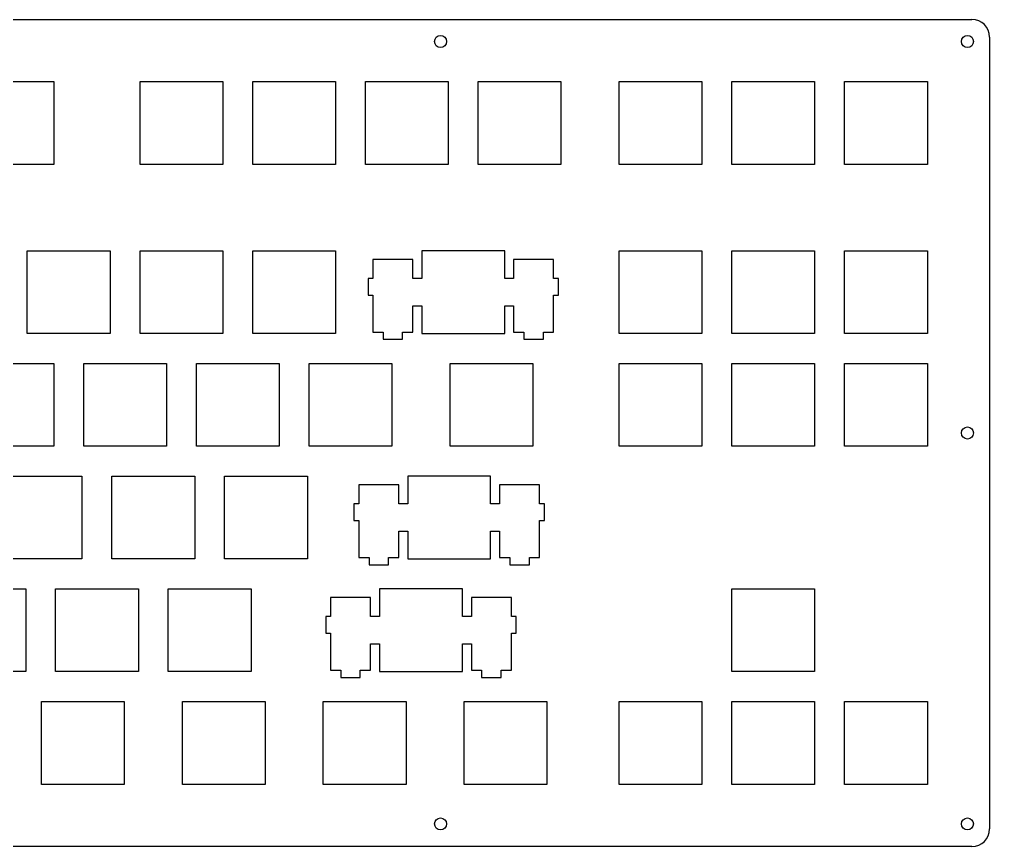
# Model space of a CAD drawing. Extents: x -8 to 2436, y -644 to 467.
# Drawn here: x 193.7 to 357.7, y -565 to -425.2 of the extents above; entities that cross this region are included whole.
import ezdxf

# ---------------------------------------------------------------- set-up
doc = ezdxf.new("R2010")
doc.units = 0
doc.header["$MEASUREMENT"] = 0

# ---------------------------------------------------------------- blocks, each defined once
blk = doc.blocks.new('A$C8c7867fa')
at = {"linetype": 'Continuous'}
for centre in [(267.12, 0.08), (356.16, 0.08)]:
    blk.add_circle(centre, 1.02, dxfattribs=at)
blk = doc.blocks.new('A$C0d9212e7')
at = {"color": 0}
for p, q in [((9.67, 59.39), (23.67, 59.39)), ((9.67, 59.39), (23.67, 59.39)), ((23.67, 59.39), (23.67, 45.39)), ((23.67, 59.39), (23.67, 45.39)), ((38.24, 59.39), (52.24, 59.39)), ((38.24, 45.39), (38.24, 59.39)), ((38.24, 59.39), (52.24, 59.39)), ((38.24, 45.39), (38.24, 59.39)), ((52.24, 59.39), (52.24, 45.39)), ((52.24, 59.39), (52.24, 45.39)), ((57.29, 59.39), (71.29, 59.39)), ((57.29, 45.39), (57.29, 59.39)), ((57.29, 59.39), (71.29, 59.39)), ((57.29, 45.39), (57.29, 59.39)), ((71.29, 59.39), (71.29, 45.39)), ((71.29, 59.39), (71.29, 45.39)), ((76.34, 59.39), (90.34, 59.39)), ((76.34, 45.39), (76.34, 59.39)), ((76.34, 59.39), (90.34, 59.39)), ((76.34, 45.39), (76.34, 59.39)), ((90.34, 59.39), (90.34, 45.39)), ((90.34, 59.39), (90.34, 45.39)), ((95.39, 59.39), (109.39, 59.39)), ((95.39, 45.39), (95.39, 59.39)), ((95.39, 59.39), (109.39, 59.39)), ((95.39, 45.39), (95.39, 59.39)), ((109.39, 59.39), (109.39, 45.39)), ((109.39, 59.39), (109.39, 45.39)), ((119.21, 59.39), (133.21, 59.39)), ((119.21, 45.39), (119.21, 59.39)), ((119.21, 59.39), (133.21, 59.39)), ((119.21, 45.39), (119.21, 59.39)), ((133.21, 59.39), (133.21, 45.39)), ((133.21, 59.39), (133.21, 45.39)), ((138.26, 59.39), (152.26, 59.39)), ((138.26, 45.39), (138.26, 59.39)), ((138.26, 59.39), (152.26, 59.39)), ((138.26, 45.39), (138.26, 59.39)), ((152.26, 59.39), (152.26, 45.39)), ((152.26, 59.39), (152.26, 45.39)), ((157.31, 59.39), (171.31, 59.39)), ((157.31, 45.39), (157.31, 59.39)), ((157.31, 59.39), (171.31, 59.39)), ((157.31, 45.39), (157.31, 59.39)), ((171.31, 59.39), (171.31, 45.39)), ((171.31, 59.39), (171.31, 45.39)), ((23.67, 45.39), (9.67, 45.39)), ((23.67, 45.39), (9.67, 45.39)), ((52.24, 45.39), (38.24, 45.39)), ((52.24, 45.39), (38.24, 45.39)), ((71.29, 45.39), (57.29, 45.39)), ((71.29, 45.39), (57.29, 45.39)), ((90.34, 45.39), (76.34, 45.39)), ((90.34, 45.39), (76.34, 45.39)), ((109.39, 45.39), (95.39, 45.39)), ((109.39, 45.39), (95.39, 45.39)), ((133.21, 45.39), (119.21, 45.39)), ((133.21, 45.39), (119.21, 45.39)), ((152.26, 45.39), (138.26, 45.39)), ((152.26, 45.39), (138.26, 45.39)), ((171.31, 45.39), (157.31, 45.39)), ((171.31, 45.39), (157.31, 45.39)), ((19.19, 30.81), (33.19, 30.81)), ((19.19, 16.81), (19.19, 30.81)), ((19.19, 30.81), (33.19, 30.81)), ((19.19, 16.81), (19.19, 30.81)), ((33.19, 30.81), (33.19, 16.81)), ((33.19, 30.81), (33.19, 16.81)), ((38.24, 30.81), (52.24, 30.81)), ((38.24, 16.81), (38.24, 30.81)), ((38.24, 30.81), (52.24, 30.81)), ((38.24, 16.81), (38.24, 30.81)), ((52.24, 30.81), (52.24, 16.81)), ((52.24, 30.81), (52.24, 16.81)), ((57.29, 30.81), (71.29, 30.81)), ((57.29, 16.81), (57.29, 30.81)), ((57.29, 30.81), (71.29, 30.81)), ((57.29, 16.81), (57.29, 30.81)), ((71.29, 30.81), (71.29, 16.81)), ((71.29, 30.81), (71.29, 16.81)), ((85.87, 30.81), (85.87, 26.11)), ((99.87, 30.81), (85.87, 30.81)), ((85.87, 30.81), (85.87, 26.11)), ((99.87, 30.81), (85.87, 30.81)), ((99.87, 26.11), (99.87, 30.81)), ((99.87, 26.11), (99.87, 30.81)), ((119.21, 30.81), (133.21, 30.81)), ((119.21, 16.81), (119.21, 30.81)), ((119.21, 30.81), (133.21, 30.81)), ((119.21, 16.81), (119.21, 30.81)), ((133.21, 30.81), (133.21, 16.81)), ((133.21, 30.81), (133.21, 16.81)), ((138.26, 30.81), (152.26, 30.81)), ((138.26, 16.81), (138.26, 30.81)), ((138.26, 30.81), (152.26, 30.81)), ((138.26, 16.81), (138.26, 30.81)), ((152.26, 30.81), (152.26, 16.81)), ((152.26, 30.81), (152.26, 16.81)), ((157.31, 30.81), (171.31, 30.81)), ((157.31, 16.81), (157.31, 30.81)), ((157.31, 30.81), (171.31, 30.81)), ((157.31, 16.81), (157.31, 30.81)), ((171.31, 30.81), (171.31, 16.81)), ((171.31, 30.81), (171.31, 16.81)), ((84.34, 29.34), (77.59, 29.34)), ((77.59, 29.34), (77.59, 26.11)), ((84.34, 29.34), (77.59, 29.34)), ((77.59, 29.34), (77.59, 26.11)), ((84.34, 26.11), (84.34, 29.34)), ((84.34, 26.11), (84.34, 29.34)), ((108.14, 29.34), (101.39, 29.34)), ((101.39, 29.34), (101.39, 26.11)), ((108.14, 29.34), (101.39, 29.34)), ((101.39, 29.34), (101.39, 26.11)), ((108.14, 26.11), (108.14, 29.34)), ((108.14, 26.11), (108.14, 29.34)), ((77.59, 26.11), (76.77, 26.11)), ((76.77, 26.11), (76.77, 23.31)), ((77.59, 26.11), (76.77, 26.11)), ((76.77, 26.11), (76.77, 23.31)), ((85.87, 26.11), (84.34, 26.11)), ((85.87, 26.11), (84.34, 26.11)), ((101.39, 26.11), (99.87, 26.11)), ((101.39, 26.11), (99.87, 26.11)), ((108.97, 26.11), (108.14, 26.11)), ((108.97, 26.11), (108.14, 26.11)), ((108.97, 23.31), (108.97, 26.11)), ((108.97, 23.31), (108.97, 26.11)), ((76.77, 23.31), (77.59, 23.31)), ((76.77, 23.31), (77.59, 23.31)), ((77.59, 23.31), (77.59, 17.04)), ((77.59, 23.31), (77.59, 17.04)), ((108.14, 17.04), (108.14, 23.31)), ((108.14, 23.31), (108.97, 23.31)), ((108.14, 17.04), (108.14, 23.31)), ((108.14, 23.31), (108.97, 23.31)), ((84.34, 17.04), (84.34, 21.51)), ((84.34, 21.51), (85.87, 21.51)), ((84.34, 17.04), (84.34, 21.51)), ((84.34, 21.51), (85.87, 21.51)), ((85.87, 21.51), (85.87, 16.81)), ((85.87, 21.51), (85.87, 16.81)), ((99.87, 16.81), (99.87, 21.51)), ((99.87, 21.51), (101.39, 21.51)), ((99.87, 16.81), (99.87, 21.51)), ((99.87, 21.51), (101.39, 21.51)), ((101.39, 21.51), (101.39, 17.04)), ((101.39, 21.51), (101.39, 17.04)), ((33.19, 16.81), (19.19, 16.81)), ((33.19, 16.81), (19.19, 16.81)), ((52.24, 16.81), (38.24, 16.81)), ((52.24, 16.81), (38.24, 16.81)), ((71.29, 16.81), (57.29, 16.81)), ((71.29, 16.81), (57.29, 16.81)), ((77.59, 17.04), (79.32, 17.04)), ((77.59, 17.04), (79.32, 17.04)), ((79.32, 17.04), (79.32, 15.84)), ((79.32, 17.04), (79.32, 15.84)), ((82.62, 15.84), (82.62, 17.04)), ((82.62, 17.04), (84.34, 17.04)), ((82.62, 15.84), (82.62, 17.04)), ((82.62, 17.04), (84.34, 17.04)), ((85.87, 16.81), (99.87, 16.81)), ((85.87, 16.81), (99.87, 16.81)), ((101.39, 17.04), (103.12, 17.04)), ((101.39, 17.04), (103.12, 17.04)), ((103.12, 17.04), (103.12, 15.84)), ((103.12, 17.04), (103.12, 15.84)), ((106.42, 15.84), (106.42, 17.04)), ((106.42, 17.04), (108.14, 17.04)), ((106.42, 15.84), (106.42, 17.04)), ((106.42, 17.04), (108.14, 17.04)), ((133.21, 16.81), (119.21, 16.81)), ((133.21, 16.81), (119.21, 16.81)), ((152.26, 16.81), (138.26, 16.81)), ((152.26, 16.81), (138.26, 16.81)), ((171.31, 16.81), (157.31, 16.81)), ((171.31, 16.81), (157.31, 16.81)), ((79.32, 15.84), (82.62, 15.84)), ((79.32, 15.84), (82.62, 15.84)), ((103.12, 15.84), (106.42, 15.84)), ((103.12, 15.84), (106.42, 15.84)), ((9.67, 11.76), (23.67, 11.76)), ((9.67, 11.76), (23.67, 11.76)), ((23.67, 11.76), (23.67, -2.24)), ((23.67, 11.76), (23.67, -2.24)), ((28.72, 11.76), (42.72, 11.76)), ((28.72, -2.24), (28.72, 11.76)), ((28.72, 11.76), (42.72, 11.76)), ((28.72, -2.24), (28.72, 11.76)), ((42.72, 11.76), (42.72, -2.24)), ((42.72, 11.76), (42.72, -2.24)), ((47.77, 11.76), (61.77, 11.76)), ((47.77, -2.24), (47.77, 11.76)), ((47.77, 11.76), (61.77, 11.76)), ((47.77, -2.24), (47.77, 11.76)), ((61.77, 11.76), (61.77, -2.24)), ((61.77, 11.76), (61.77, -2.24)), ((66.82, 11.76), (80.82, 11.76)), ((66.82, -2.24), (66.82, 11.76)), ((66.82, 11.76), (80.82, 11.76)), ((66.82, -2.24), (66.82, 11.76)), ((80.82, 11.76), (80.82, -2.24)), ((80.82, 11.76), (80.82, -2.24)), ((90.63, 11.76), (104.63, 11.76)), ((90.63, -2.24), (90.63, 11.76)), ((90.63, 11.76), (104.63, 11.76)), ((90.63, -2.24), (90.63, 11.76)), ((104.63, 11.76), (104.63, -2.24)), ((104.63, 11.76), (104.63, -2.24)), ((119.21, 11.76), (133.21, 11.76)), ((119.21, -2.24), (119.21, 11.76)), ((119.21, 11.76), (133.21, 11.76)), ((119.21, -2.24), (119.21, 11.76)), ((133.21, 11.76), (133.21, -2.24)), ((133.21, 11.76), (133.21, -2.24)), ((138.26, 11.76), (152.26, 11.76)), ((138.26, -2.24), (138.26, 11.76)), ((138.26, 11.76), (152.26, 11.76)), ((138.26, -2.24), (138.26, 11.76)), ((152.26, 11.76), (152.26, -2.24)), ((152.26, 11.76), (152.26, -2.24)), ((157.31, 11.76), (171.31, 11.76)), ((157.31, -2.24), (157.31, 11.76)), ((157.31, 11.76), (171.31, 11.76)), ((157.31, -2.24), (157.31, 11.76)), ((171.31, 11.76), (171.31, -2.24)), ((171.31, 11.76), (171.31, -2.24)), ((23.67, -2.24), (9.67, -2.24)), ((23.67, -2.24), (9.67, -2.24)), ((42.72, -2.24), (28.72, -2.24)), ((42.72, -2.24), (28.72, -2.24)), ((61.77, -2.24), (47.77, -2.24)), ((61.77, -2.24), (47.77, -2.24)), ((80.82, -2.24), (66.82, -2.24)), ((80.82, -2.24), (66.82, -2.24)), ((104.63, -2.24), (90.63, -2.24)), ((104.63, -2.24), (90.63, -2.24)), ((133.21, -2.24), (119.21, -2.24)), ((133.21, -2.24), (119.21, -2.24)), ((152.26, -2.24), (138.26, -2.24)), ((152.26, -2.24), (138.26, -2.24)), ((171.31, -2.24), (157.31, -2.24)), ((171.31, -2.24), (157.31, -2.24)), ((14.43, -7.29), (28.43, -7.29)), ((14.43, -7.29), (28.43, -7.29)), ((28.43, -7.29), (28.43, -21.29)), ((28.43, -7.29), (28.43, -21.29)), ((33.48, -7.29), (47.48, -7.29)), ((33.48, -21.29), (33.48, -7.29)), ((33.48, -7.29), (47.48, -7.29)), ((33.48, -21.29), (33.48, -7.29)), ((47.48, -7.29), (47.48, -21.29)), ((47.48, -7.29), (47.48, -21.29)), ((52.53, -7.29), (66.53, -7.29)), ((52.53, -21.29), (52.53, -7.29)), ((52.53, -7.29), (66.53, -7.29)), ((52.53, -21.29), (52.53, -7.29)), ((66.53, -7.29), (66.53, -21.29)), ((66.53, -7.29), (66.53, -21.29)), ((83.49, -7.29), (83.49, -11.99)), ((97.49, -7.29), (83.49, -7.29)), ((83.49, -7.29), (83.49, -11.99)), ((97.49, -7.29), (83.49, -7.29)), ((97.49, -11.99), (97.49, -7.29)), ((97.49, -11.99), (97.49, -7.29)), ((81.96, -8.76), (75.21, -8.76)), ((75.21, -8.76), (75.21, -11.99)), ((81.96, -8.76), (75.21, -8.76)), ((75.21, -8.76), (75.21, -11.99)), ((81.96, -11.99), (81.96, -8.76)), ((81.96, -11.99), (81.96, -8.76)), ((105.76, -8.76), (99.01, -8.76)), ((99.01, -8.76), (99.01, -11.99)), ((105.76, -8.76), (99.01, -8.76)), ((99.01, -8.76), (99.01, -11.99)), ((105.76, -11.99), (105.76, -8.76)), ((105.76, -11.99), (105.76, -8.76)), ((75.21, -11.99), (74.39, -11.99)), ((74.39, -11.99), (74.39, -14.79)), ((75.21, -11.99), (74.39, -11.99)), ((74.39, -11.99), (74.39, -14.79)), ((83.49, -11.99), (81.96, -11.99)), ((83.49, -11.99), (81.96, -11.99)), ((99.01, -11.99), (97.49, -11.99)), ((99.01, -11.99), (97.49, -11.99)), ((106.59, -11.99), (105.76, -11.99)), ((106.59, -11.99), (105.76, -11.99)), ((106.59, -14.79), (106.59, -11.99)), ((106.59, -14.79), (106.59, -11.99)), ((74.39, -14.79), (75.21, -14.79)), ((74.39, -14.79), (75.21, -14.79)), ((75.21, -14.79), (75.21, -21.06)), ((75.21, -14.79), (75.21, -21.06)), ((105.76, -21.06), (105.76, -14.79)), ((105.76, -14.79), (106.59, -14.79)), ((105.76, -21.06), (105.76, -14.79)), ((105.76, -14.79), (106.59, -14.79)), ((81.96, -21.06), (81.96, -16.59)), ((81.96, -16.59), (83.49, -16.59)), ((81.96, -21.06), (81.96, -16.59)), ((81.96, -16.59), (83.49, -16.59)), ((83.49, -16.59), (83.49, -21.29)), ((83.49, -16.59), (83.49, -21.29)), ((97.49, -21.29), (97.49, -16.59)), ((97.49, -16.59), (99.01, -16.59)), ((97.49, -21.29), (97.49, -16.59)), ((97.49, -16.59), (99.01, -16.59)), ((99.01, -16.59), (99.01, -21.06)), ((99.01, -16.59), (99.01, -21.06)), ((28.43, -21.29), (14.43, -21.29)), ((28.43, -21.29), (14.43, -21.29)), ((47.48, -21.29), (33.48, -21.29)), ((47.48, -21.29), (33.48, -21.29)), ((66.53, -21.29), (52.53, -21.29)), ((66.53, -21.29), (52.53, -21.29)), ((75.21, -21.06), (76.94, -21.06)), ((75.21, -21.06), (76.94, -21.06)), ((76.94, -21.06), (76.94, -22.26)), ((76.94, -21.06), (76.94, -22.26)), ((80.23, -22.26), (80.23, -21.06)), ((80.23, -21.06), (81.96, -21.06)), ((80.23, -22.26), (80.23, -21.06)), ((80.23, -21.06), (81.96, -21.06)), ((83.49, -21.29), (97.49, -21.29)), ((83.49, -21.29), (97.49, -21.29)), ((99.01, -21.06), (100.74, -21.06)), ((99.01, -21.06), (100.74, -21.06)), ((100.74, -21.06), (100.74, -22.26)), ((100.74, -21.06), (100.74, -22.26)), ((104.04, -22.26), (104.04, -21.06)), ((104.04, -21.06), (105.76, -21.06)), ((104.04, -22.26), (104.04, -21.06)), ((104.04, -21.06), (105.76, -21.06)), ((76.94, -22.26), (80.23, -22.26)), ((76.94, -22.26), (80.23, -22.26)), ((100.74, -22.26), (104.04, -22.26)), ((100.74, -22.26), (104.04, -22.26)), ((4.91, -26.34), (18.91, -26.34)), ((4.91, -26.34), (18.91, -26.34)), ((18.91, -26.34), (18.91, -40.34)), ((18.91, -26.34), (18.91, -40.34)), ((23.96, -26.34), (37.96, -26.34)), ((23.96, -40.34), (23.96, -26.34)), ((23.96, -26.34), (37.96, -26.34)), ((23.96, -40.34), (23.96, -26.34)), ((37.96, -26.34), (37.96, -40.34)), ((37.96, -26.34), (37.96, -40.34)), ((43.01, -26.34), (57.01, -26.34)), ((43.01, -40.34), (43.01, -26.34)), ((43.01, -26.34), (57.01, -26.34)), ((43.01, -40.34), (43.01, -26.34)), ((57.01, -26.34), (57.01, -40.34)), ((57.01, -26.34), (57.01, -40.34)), ((77.2, -27.81), (70.45, -27.81)), ((70.45, -27.81), (70.45, -31.04)), ((77.2, -27.81), (70.45, -27.81)), ((70.45, -27.81), (70.45, -31.04)), ((77.2, -31.04), (77.2, -27.81)), ((77.2, -31.04), (77.2, -27.81)), ((78.72, -26.34), (78.72, -31.04)), ((92.72, -26.34), (78.72, -26.34)), ((78.72, -26.34), (78.72, -31.04)), ((92.72, -26.34), (78.72, -26.34)), ((92.72, -31.04), (92.72, -26.34)), ((92.72, -31.04), (92.72, -26.34)), ((101, -27.81), (94.25, -27.81)), ((94.25, -27.81), (94.25, -31.04)), ((101, -27.81), (94.25, -27.81)), ((94.25, -27.81), (94.25, -31.04)), ((101, -31.04), (101, -27.81)), ((101, -31.04), (101, -27.81)), ((138.26, -26.34), (152.26, -26.34)), ((138.26, -40.34), (138.26, -26.34)), ((138.26, -26.34), (152.26, -26.34)), ((138.26, -40.34), (138.26, -26.34)), ((152.26, -26.34), (152.26, -40.34)), ((152.26, -26.34), (152.26, -40.34)), ((70.45, -31.04), (69.62, -31.04)), ((69.62, -31.04), (69.62, -33.84)), ((70.45, -31.04), (69.62, -31.04)), ((69.62, -31.04), (69.62, -33.84)), ((78.72, -31.04), (77.2, -31.04)), ((78.72, -31.04), (77.2, -31.04)), ((94.25, -31.04), (92.72, -31.04)), ((94.25, -31.04), (92.72, -31.04)), ((101.82, -31.04), (101, -31.04)), ((101.82, -31.04), (101, -31.04)), ((101.82, -33.84), (101.82, -31.04)), ((101.82, -33.84), (101.82, -31.04)), ((69.62, -33.84), (70.45, -33.84)), ((69.62, -33.84), (70.45, -33.84)), ((70.45, -33.84), (70.45, -40.11)), ((70.45, -33.84), (70.45, -40.11)), ((101, -40.11), (101, -33.84)), ((101, -33.84), (101.82, -33.84)), ((101, -40.11), (101, -33.84)), ((101, -33.84), (101.82, -33.84)), ((77.2, -40.11), (77.2, -35.64)), ((77.2, -35.64), (78.72, -35.64)), ((77.2, -40.11), (77.2, -35.64)), ((77.2, -35.64), (78.72, -35.64)), ((78.72, -35.64), (78.72, -40.34)), ((78.72, -35.64), (78.72, -40.34)), ((92.72, -40.34), (92.72, -35.64)), ((92.72, -35.64), (94.25, -35.64)), ((92.72, -40.34), (92.72, -35.64)), ((92.72, -35.64), (94.25, -35.64)), ((94.25, -35.64), (94.25, -40.11)), ((94.25, -35.64), (94.25, -40.11)), ((18.91, -40.34), (4.91, -40.34)), ((18.91, -40.34), (4.91, -40.34)), ((37.96, -40.34), (23.96, -40.34)), ((37.96, -40.34), (23.96, -40.34)), ((57.01, -40.34), (43.01, -40.34)), ((57.01, -40.34), (43.01, -40.34)), ((70.45, -40.11), (72.17, -40.11)), ((70.45, -40.11), (72.17, -40.11)), ((72.17, -40.11), (72.17, -41.31)), ((72.17, -40.11), (72.17, -41.31)), ((75.47, -41.31), (75.47, -40.11)), ((75.47, -40.11), (77.2, -40.11)), ((75.47, -41.31), (75.47, -40.11)), ((75.47, -40.11), (77.2, -40.11)), ((78.72, -40.34), (92.72, -40.34)), ((78.72, -40.34), (92.72, -40.34)), ((94.25, -40.11), (95.97, -40.11)), ((94.25, -40.11), (95.97, -40.11)), ((95.97, -40.11), (95.97, -41.31)), ((95.97, -40.11), (95.97, -41.31)), ((99.27, -41.31), (99.27, -40.11)), ((99.27, -40.11), (101, -40.11)), ((99.27, -41.31), (99.27, -40.11)), ((99.27, -40.11), (101, -40.11)), ((152.26, -40.34), (138.26, -40.34)), ((152.26, -40.34), (138.26, -40.34)), ((72.17, -41.31), (75.47, -41.31)), ((72.17, -41.31), (75.47, -41.31)), ((95.97, -41.31), (99.27, -41.31)), ((95.97, -41.31), (99.27, -41.31)), ((21.57, -45.39), (35.57, -45.39)), ((21.57, -59.39), (21.57, -45.39)), ((21.57, -45.39), (35.57, -45.39)), ((21.57, -59.39), (21.57, -45.39)), ((35.57, -45.39), (35.57, -59.39)), ((35.57, -45.39), (35.57, -59.39)), ((45.39, -45.39), (59.39, -45.39)), ((45.39, -59.39), (45.39, -45.39)), ((45.39, -45.39), (59.39, -45.39)), ((45.39, -59.39), (45.39, -45.39)), ((59.39, -45.39), (59.39, -59.39)), ((59.39, -45.39), (59.39, -59.39)), ((69.2, -45.39), (83.2, -45.39)), ((69.2, -59.39), (69.2, -45.39)), ((69.2, -45.39), (83.2, -45.39)), ((69.2, -59.39), (69.2, -45.39)), ((83.2, -45.39), (83.2, -59.39)), ((83.2, -45.39), (83.2, -59.39)), ((93.01, -45.39), (107.01, -45.39)), ((93.01, -59.39), (93.01, -45.39)), ((93.01, -45.39), (107.01, -45.39)), ((93.01, -59.39), (93.01, -45.39)), ((107.01, -45.39), (107.01, -59.39)), ((107.01, -45.39), (107.01, -59.39)), ((119.21, -45.39), (133.21, -45.39)), ((119.21, -59.39), (119.21, -45.39)), ((119.21, -45.39), (133.21, -45.39)), ((119.21, -59.39), (119.21, -45.39)), ((133.21, -45.39), (133.21, -59.39)), ((133.21, -45.39), (133.21, -59.39)), ((138.26, -45.39), (152.26, -45.39)), ((138.26, -59.39), (138.26, -45.39)), ((138.26, -45.39), (152.26, -45.39)), ((138.26, -59.39), (138.26, -45.39)), ((152.26, -45.39), (152.26, -59.39)), ((152.26, -45.39), (152.26, -59.39)), ((157.31, -45.39), (171.31, -45.39)), ((157.31, -59.39), (157.31, -45.39)), ((157.31, -45.39), (171.31, -45.39)), ((157.31, -59.39), (157.31, -45.39)), ((171.31, -45.39), (171.31, -59.39)), ((171.31, -45.39), (171.31, -59.39)), ((35.57, -59.39), (21.57, -59.39)), ((35.57, -59.39), (21.57, -59.39)), ((59.39, -59.39), (45.39, -59.39)), ((59.39, -59.39), (45.39, -59.39)), ((83.2, -59.39), (69.2, -59.39)), ((83.2, -59.39), (69.2, -59.39)), ((107.01, -59.39), (93.01, -59.39)), ((107.01, -59.39), (93.01, -59.39)), ((133.21, -59.39), (119.21, -59.39)), ((133.21, -59.39), (119.21, -59.39)), ((152.26, -59.39), (138.26, -59.39)), ((152.26, -59.39), (138.26, -59.39)), ((171.31, -59.39), (157.31, -59.39)), ((171.31, -59.39), (157.31, -59.39))]:
    blk.add_line(p, q, dxfattribs=at)

msp = doc.modelspace()

# ---------------------------------------------------------------- linework, layer by layer
at = {"color": 0}
for p, q in [((-2.99999, -425.1747), (354.66292, -425.1747)), ((357.66292, -428.1747), (357.66292, -562.00001)), ((354.66292, -565.00001), (-2.99999, -565.00001))]:
    msp.add_line(p, q, dxfattribs=at)
at = {"linetype": 'Continuous'}
for centre in [(264.87219, -428.9247), (353.91292, -428.9247), (353.91292, -495.08735)]:
    msp.add_circle(centre, 1.025, dxfattribs=at)
at = {"color": 0}
for centre, start, end in [((354.66292, -428.1747), 0, 90), ((354.66292, -562.00001), 270, 0)]:
    msp.add_arc(centre, 3, start, end, dxfattribs=at)

# ---------------------------------------------------------------- block references
at = {"linetype": 'Continuous'}
for name, p in [('A$C0d9212e7', (175.83146, -495.08735)), ('A$C8c7867fa', (-2.24999, -561.25001))]:
    msp.add_blockref(name, p, dxfattribs=at)

doc.saveas('drawing.dxf')
